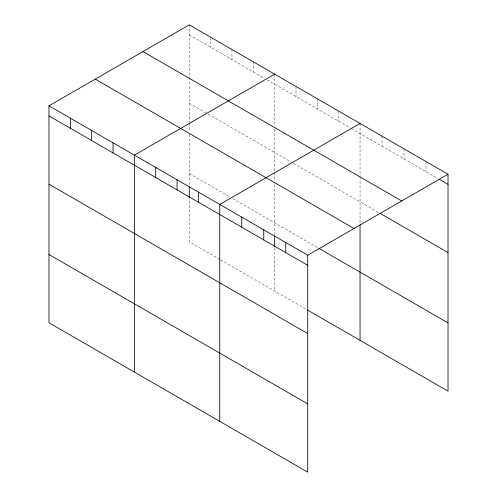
<?xml version="1.0" encoding="UTF-8"?>
<svg xmlns="http://www.w3.org/2000/svg" width="497" height="497" viewBox="0 0 497 497"><rect width="100%" height="100%" fill="white"/><g stroke="black" fill="none" stroke-linecap="round" stroke-linejoin="round"><path stroke-width="0.37" stroke-dasharray="2.48 1.86" d="M189.264 24.85L189.264 76.818M189.264 34.933L264.646 78.458M267.311 79.998L350.702 128.145M351.373 128.53L438.025 178.56M189.264 103.19L292.665 162.886M293.329 163.271L378.708 212.561M189.264 173.509L229.956 197.005M232.621 198.545L317.347 247.463M219.947 259.477L189.264 241.766L189.264 198.328M220.618 259.863L306.674 309.55M426.028 161.544L426.028 171.633M404.036 148.845L404.036 158.934M382.038 136.147L382.038 146.236M360.045 123.449L360.045 176.193M360.045 176.969L360.045 223.954M338.699 111.123L338.699 121.212M317.347 98.804L317.347 108.886M296.001 86.478L296.001 96.561M274.655 74.152L274.655 126.12M274.655 129.22L274.655 171.595M274.655 172.36L274.655 181.535M274.655 184.592L274.655 235.218M274.655 247.63L274.655 291.062M253.302 61.827L253.302 71.91M231.956 49.501L231.956 59.584M210.61 37.176L210.61 47.258M189.264 77.594L189.264 122.299M189.264 123.063L189.264 131.469M189.264 134.525L189.264 185.921"/><path stroke-width="0.75" d="M48.979 105.842L307.736 255.234L307.736 472.15L48.979 322.758L48.979 105.842L189.264 24.85L448.021 174.242L448.021 391.158L307.339 309.935M274.655 74.152L134.37 155.145L134.37 372.054M360.045 123.449L219.761 204.441L219.761 421.357M307.736 255.234L448.021 174.242M439.36 179.33L448.021 184.331M142.968 51.576L401.731 200.974M380.037 213.331L448.021 252.582M95.269 79.116L354.032 228.508M318.683 248.233L448.021 322.907M48.979 115.925L307.736 265.323M48.979 184.182L307.736 333.574M48.979 254.501L307.736 403.899M360.045 224.719L360.045 340.364M285.744 242.536L285.744 252.625M274.655 235.994L274.655 246.854M263.752 229.838L263.752 239.927M241.753 217.139L241.753 227.228M198.415 192.115L198.415 202.204M189.264 186.692L189.264 197.551M177.062 179.796L177.062 189.879M155.716 167.47L155.716 177.553M113.018 142.819L113.018 152.902M91.672 130.494L91.672 140.576M70.326 118.168L70.326 128.251"/></g></svg>
